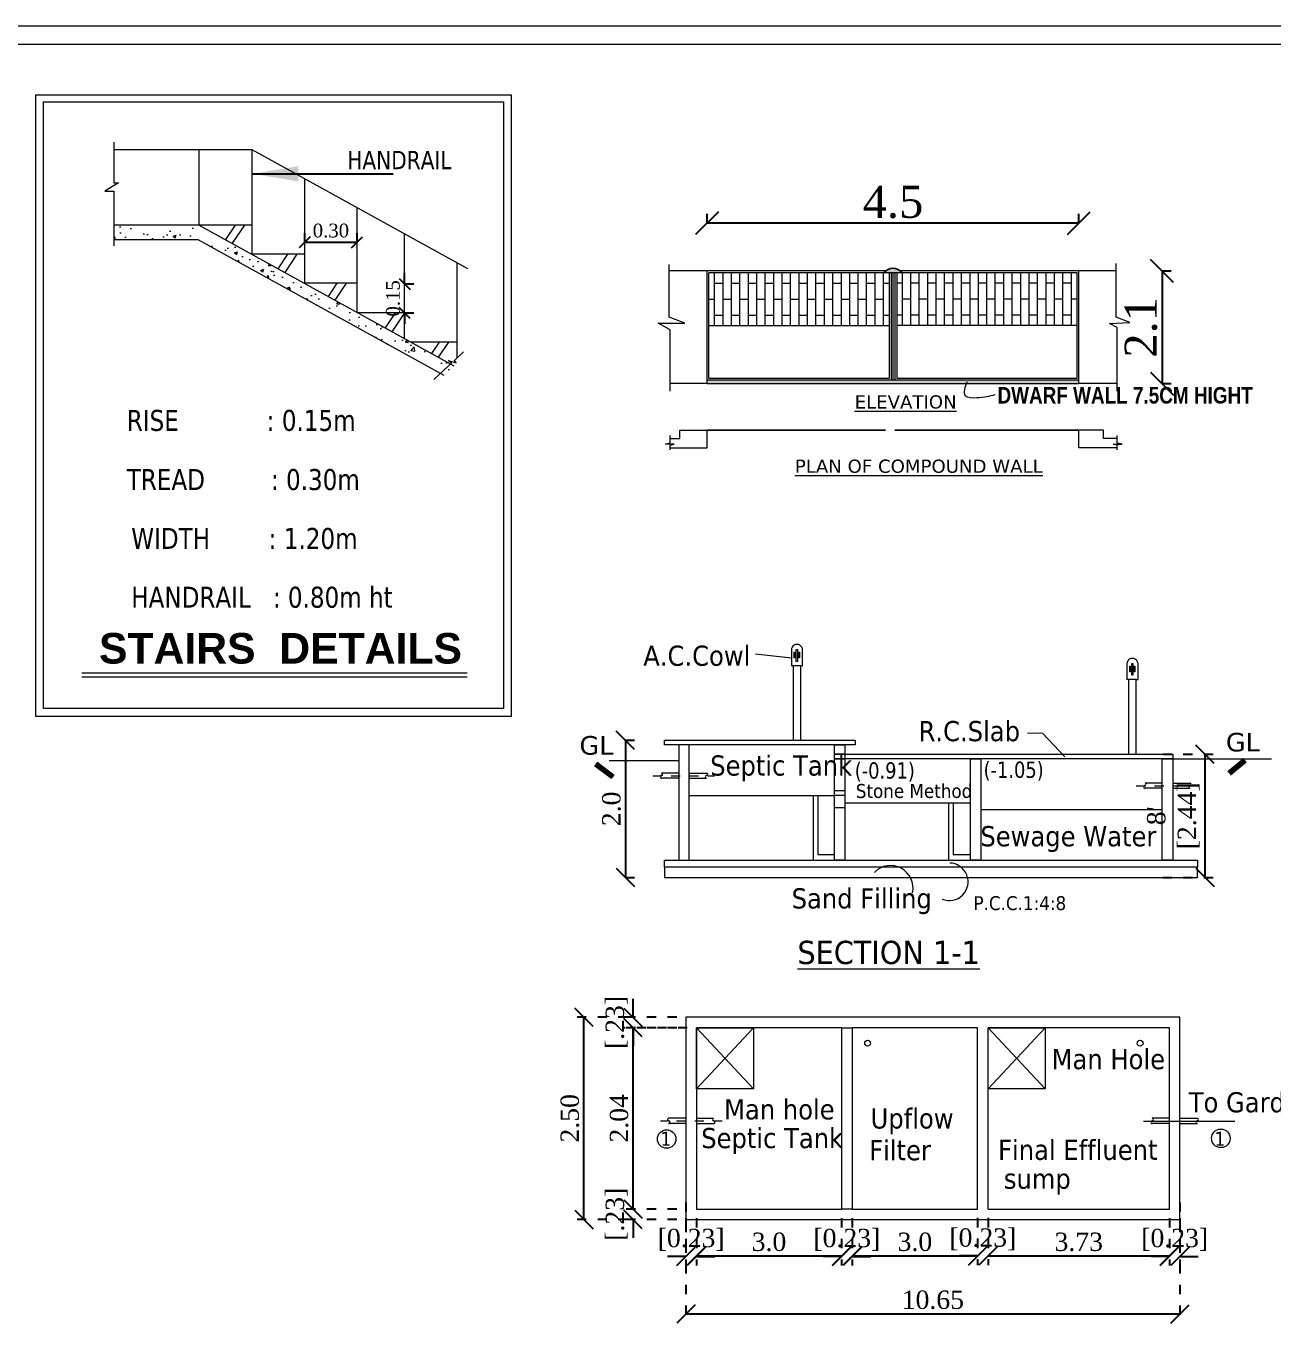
# Model space of a CAD drawing. Header units: metres. Extents: x 6014 to 6142, y -370 to -316.
# Drawn here: x 6046.95 to 6060.55, y -329.7 to -315.56 of the extents above; entities that cross this region are included whole.
import ezdxf

# ---------------------------------------------------------------- set-up
doc = ezdxf.new("R2010")
doc.units = ezdxf.units.M
doc.header["$MEASUREMENT"] = 0
doc.header["$PDMODE"] = 34
doc.linetypes.add('DASHDOTX2', pattern=[2, 1, -0.5, 0, -0.5])
doc.linetypes.add('DOT2', pattern=[0.125, 0, -0.125])
doc.layers.get('0').update_dxf_attribs({"lineweight": 18})
doc.layers.get('Defpoints').update_dxf_attribs({"lineweight": 18})
doc.styles.add('R1', font='swisscb.ttf')
doc.styles.add('ROMANS', font='verdana.ttf', dxfattribs={"width": 0.8})
doc.styles.add('ROMANTIC', font='arialbd.ttf')
doc.styles.add('style1', font='times.ttf')
doc.dimstyles.new('main dim', dxfattribs={"dimtxt": 0.15, "dimasz": 0.12, "dimexe": 0.1, "dimexo": 0.1, "dimgap": 0.05, "dimtad": 1, "dimzin": 3, "dimdsep": 46, "dimtxsty": 'style1', "dimblk": 'OBLIQUE', "dimcen": 0.125, "dimclrd": 8, "dimclre": 8, "dimclrt": 7, "dimadec": 0, "dimazin": 0, "dimtfac": 0.8, "dimtix": 1, "dimtofl": 0, "dimtmove": 2, "dimatfit": 0, "dimfxl": 0, "dimtolj": 1, "dimtzin": 0, "dimarcsym": 0})

# ---------------------------------------------------------------- blocks, each defined once
blk = doc.blocks.new('_Oblique')
at = {"color": 0, "linetype": 'ByBlock', "lineweight": -2}
blk.add_line((-0.5, -0.5), (0.5, 0.5), dxfattribs=at)
blk = doc.blocks.new('*D355')
at = {"color": 8, "linetype": 'DOT2', "lineweight": -2}
for p, q in [((6059.339, -318.232), (6059.439, -318.232)), ((6059.339, -319.461), (6059.439, -319.461))]:
    blk.add_line(p, q, dxfattribs=at)
at = {"color": 8, "lineweight": -2}
blk.add_line((6059.339, -318.232), (6059.339, -319.461), dxfattribs=at)
at = {"layer": 'Defpoints', "color": 0, "lineweight": -2}
for p in [(6059.339, -318.232), (6059.339, -319.461), (6059.339, -319.461)]:
    blk.add_point(p, dxfattribs=at)
at = {"color": 8, "lineweight": -2, "xscale": 0.25, "yscale": 0.25, "zscale": 0.25}
for p, rotation in [((6059.339, -318.232), 90), ((6059.339, -319.461), 270)]:
    blk.add_blockref('_Oblique', p, dxfattribs=dict(at, rotation=rotation))
at = {"color": 7, "lineweight": -2, "insert": (6059.11, -318.847), "char_height": 0.35, "attachment_point": 5, "rotation": 90, "style": 'style1'}
blk.add_mtext('\\A1;2.1', dxfattribs=at)
blk = doc.blocks.new('*D356')
at = {"color": 8, "linetype": 'DOT2', "lineweight": -2}
for p, q in [((6054.378, -317.711), (6054.378, -317.611)), ((6058.432, -317.711), (6058.432, -317.611))]:
    blk.add_line(p, q, dxfattribs=at)
at = {"color": 8, "lineweight": -2}
blk.add_line((6058.432, -317.711), (6054.378, -317.711), dxfattribs=at)
at = {"layer": 'Defpoints', "color": 0, "lineweight": -2}
for p in [(6054.378, -317.711), (6054.378, -317.711), (6058.432, -317.711)]:
    blk.add_point(p, dxfattribs=at)
at = {"color": 8, "lineweight": -2, "xscale": 0.25, "yscale": 0.25, "zscale": 0.25, "rotation": 180}
blk.add_blockref('_Oblique', (6054.378, -317.711), dxfattribs=at)
at = {"color": 8, "lineweight": -2, "xscale": 0.25, "yscale": 0.25, "zscale": 0.25}
blk.add_blockref('_Oblique', (6058.432, -317.711), dxfattribs=at)
at = {"color": 7, "lineweight": -2, "insert": (6056.405, -317.482), "char_height": 0.35, "attachment_point": 5, "style": 'style1'}
blk.add_mtext('\\A1;4.5', dxfattribs=at)
blk = doc.blocks.new('*D360')
at = {"color": 8, "linetype": 'DOT2', "lineweight": -2}
for p, q in [((6054.147, -328.388), (6054.147, -329.703)), ((6059.534, -328.388), (6059.534, -329.703))]:
    blk.add_line(p, q, dxfattribs=at)
at = {"color": 8, "lineweight": -2}
blk.add_line((6054.147, -329.603), (6059.534, -329.603), dxfattribs=at)
at = {"layer": 'Defpoints', "color": 0, "lineweight": -2}
for p in [(6054.147, -328.288), (6059.534, -328.288), (6059.534, -329.603)]:
    blk.add_point(p, dxfattribs=at)
at = {"color": 8, "lineweight": -2, "xscale": 0.2, "yscale": 0.2, "zscale": 0.2, "rotation": 180}
blk.add_blockref('_Oblique', (6054.147, -329.603), dxfattribs=at)
at = {"color": 8, "lineweight": -2, "xscale": 0.2, "yscale": 0.2, "zscale": 0.2}
blk.add_blockref('_Oblique', (6059.534, -329.603), dxfattribs=at)
at = {"color": 7, "lineweight": -2, "insert": (6056.84, -329.451), "char_height": 0.2, "attachment_point": 5, "style": 'style1'}
blk.add_mtext('\\A1;10.65', dxfattribs=at)
blk = doc.blocks.new('*D361')
at = {"color": 8, "linetype": 'DOT2', "lineweight": -2}
for p, q in [((6054.147, -328.56), (6054.147, -329.076)), ((6054.261, -328.56), (6054.261, -329.076))]:
    blk.add_line(p, q, dxfattribs=at)
at = {"color": 8, "lineweight": -2}
for p, q in [((6054.147, -328.976), (6053.947, -328.976)), ((6054.261, -328.976), (6054.461, -328.976))]:
    blk.add_line(p, q, dxfattribs=at)
at = {"layer": 'Defpoints', "color": 0, "lineweight": -2}
for p in [(6054.147, -328.46), (6054.261, -328.46), (6054.147, -328.976)]:
    blk.add_point(p, dxfattribs=at)
at = {"color": 8, "lineweight": -2, "xscale": 0.2, "yscale": 0.2, "zscale": 0.2}
blk.add_blockref('_Oblique', (6054.147, -328.976), dxfattribs=at)
at = {"color": 8, "lineweight": -2, "xscale": 0.2, "yscale": 0.2, "zscale": 0.2, "rotation": 180}
blk.add_blockref('_Oblique', (6054.261, -328.976), dxfattribs=at)
at = {"color": 7, "lineweight": -2, "insert": (6054.204, -328.796), "char_height": 0.2, "attachment_point": 5, "style": 'style1'}
blk.add_mtext('\\A1;[0.23]', dxfattribs=at)
blk = doc.blocks.new('*D362')
at = {"color": 8, "linetype": 'DOT2', "lineweight": -2}
for p, q in [((6054.261, -328.56), (6054.261, -329.071)), ((6055.845, -328.56), (6055.845, -329.071))]:
    blk.add_line(p, q, dxfattribs=at)
at = {"color": 8, "lineweight": -2}
blk.add_line((6054.261, -328.971), (6055.845, -328.971), dxfattribs=at)
at = {"layer": 'Defpoints', "color": 0, "lineweight": -2}
for p in [(6054.261, -328.46), (6055.845, -328.46), (6055.845, -328.971)]:
    blk.add_point(p, dxfattribs=at)
at = {"color": 8, "lineweight": -2, "xscale": 0.2, "yscale": 0.2, "zscale": 0.2, "rotation": 180}
blk.add_blockref('_Oblique', (6054.261, -328.971), dxfattribs=at)
at = {"color": 8, "lineweight": -2, "xscale": 0.2, "yscale": 0.2, "zscale": 0.2}
blk.add_blockref('_Oblique', (6055.845, -328.971), dxfattribs=at)
at = {"color": 7, "lineweight": -2, "insert": (6055.053, -328.819), "char_height": 0.2, "attachment_point": 5, "style": 'style1'}
blk.add_mtext('\\A1;3.0', dxfattribs=at)
blk = doc.blocks.new('*D363')
at = {"color": 8, "linetype": 'DOT2', "lineweight": -2}
for p, q in [((6055.96, -328.56), (6055.96, -329.071)), ((6057.328, -328.56), (6057.328, -329.071))]:
    blk.add_line(p, q, dxfattribs=at)
at = {"color": 8, "lineweight": -2}
blk.add_line((6055.96, -328.971), (6057.328, -328.971), dxfattribs=at)
at = {"layer": 'Defpoints', "color": 0, "lineweight": -2}
for p in [(6055.96, -328.46), (6057.328, -328.46), (6057.328, -328.971)]:
    blk.add_point(p, dxfattribs=at)
at = {"color": 8, "lineweight": -2, "xscale": 0.2, "yscale": 0.2, "zscale": 0.2, "rotation": 180}
blk.add_blockref('_Oblique', (6055.96, -328.971), dxfattribs=at)
at = {"color": 8, "lineweight": -2, "xscale": 0.2, "yscale": 0.2, "zscale": 0.2}
blk.add_blockref('_Oblique', (6057.328, -328.971), dxfattribs=at)
at = {"color": 7, "lineweight": -2, "insert": (6056.644, -328.819), "char_height": 0.2, "attachment_point": 5, "style": 'style1'}
blk.add_mtext('\\A1;3.0', dxfattribs=at)
blk = doc.blocks.new('*D364')
at = {"color": 8, "linetype": 'DOT2', "lineweight": -2}
for p, q in [((6057.442, -328.56), (6057.442, -329.071)), ((6059.42, -328.56), (6059.42, -329.071))]:
    blk.add_line(p, q, dxfattribs=at)
at = {"color": 8, "lineweight": -2}
blk.add_line((6057.442, -328.971), (6059.42, -328.971), dxfattribs=at)
at = {"layer": 'Defpoints', "color": 0, "lineweight": -2}
for p in [(6057.442, -328.46), (6059.42, -328.46), (6059.42, -328.971)]:
    blk.add_point(p, dxfattribs=at)
at = {"color": 8, "lineweight": -2, "xscale": 0.2, "yscale": 0.2, "zscale": 0.2, "rotation": 180}
blk.add_blockref('_Oblique', (6057.442, -328.971), dxfattribs=at)
at = {"color": 8, "lineweight": -2, "xscale": 0.2, "yscale": 0.2, "zscale": 0.2}
blk.add_blockref('_Oblique', (6059.42, -328.971), dxfattribs=at)
at = {"color": 7, "lineweight": -2, "insert": (6058.431, -328.819), "char_height": 0.2, "attachment_point": 5, "style": 'style1'}
blk.add_mtext('\\A1;3.73', dxfattribs=at)
blk = doc.blocks.new('*D365')
at = {"color": 8, "lineweight": -2}
for p, q in [((6053.571, -328.46), (6053.571, -328.26)), ((6053.571, -328.574), (6053.571, -328.774))]:
    blk.add_line(p, q, dxfattribs=at)
at = {"color": 8, "linetype": 'DOT2', "lineweight": -2}
for p, q in [((6054.047, -328.46), (6053.471, -328.46)), ((6054.047, -328.574), (6053.471, -328.574))]:
    blk.add_line(p, q, dxfattribs=at)
at = {"layer": 'Defpoints', "color": 0, "lineweight": -2}
for p in [(6053.571, -328.46), (6054.147, -328.46), (6054.147, -328.574)]:
    blk.add_point(p, dxfattribs=at)
at = {"color": 8, "lineweight": -2, "xscale": 0.2, "yscale": 0.2, "zscale": 0.2}
for p, rotation in [((6053.571, -328.46), 270), ((6053.571, -328.574), 90)]:
    blk.add_blockref('_Oblique', p, dxfattribs=dict(at, rotation=rotation))
at = {"color": 7, "lineweight": -2, "insert": (6053.392, -328.517), "char_height": 0.2, "attachment_point": 5, "rotation": 90, "style": 'style1'}
blk.add_mtext('\\A1;[.23]', dxfattribs=at)
blk = doc.blocks.new('*D366')
at = {"color": 8, "linetype": 'DOT2', "lineweight": -2}
for p, q in [((6054.161, -326.483), (6053.471, -326.483)), ((6054.047, -328.46), (6053.471, -328.46))]:
    blk.add_line(p, q, dxfattribs=at)
at = {"color": 8, "lineweight": -2}
blk.add_line((6053.571, -328.46), (6053.571, -326.483), dxfattribs=at)
at = {"layer": 'Defpoints', "color": 0, "lineweight": -2}
for p in [(6053.571, -326.483), (6054.261, -326.483), (6054.147, -328.46)]:
    blk.add_point(p, dxfattribs=at)
at = {"color": 8, "lineweight": -2, "xscale": 0.2, "yscale": 0.2, "zscale": 0.2}
for p, rotation in [((6053.571, -326.483), 90), ((6053.571, -328.46), 270)]:
    blk.add_blockref('_Oblique', p, dxfattribs=dict(at, rotation=rotation))
at = {"color": 7, "lineweight": -2, "insert": (6053.419, -327.471), "char_height": 0.2, "attachment_point": 5, "rotation": 90, "style": 'style1'}
blk.add_mtext('\\A1;2.04', dxfattribs=at)
blk = doc.blocks.new('*D367')
at = {"color": 8, "linetype": 'DOT2', "lineweight": -2}
for p, q in [((6053.51, -326.369), (6052.934, -326.369)), ((6053.51, -328.574), (6052.934, -328.574))]:
    blk.add_line(p, q, dxfattribs=at)
at = {"color": 8, "lineweight": -2}
blk.add_line((6053.034, -328.574), (6053.034, -326.369), dxfattribs=at)
at = {"layer": 'Defpoints', "color": 0, "lineweight": -2}
for p in [(6053.034, -326.369), (6053.61, -326.369), (6053.61, -328.574)]:
    blk.add_point(p, dxfattribs=at)
at = {"color": 8, "lineweight": -2, "xscale": 0.2, "yscale": 0.2, "zscale": 0.2}
for p, rotation in [((6053.034, -326.369), 90), ((6053.034, -328.574), 270)]:
    blk.add_blockref('_Oblique', p, dxfattribs=dict(at, rotation=rotation))
at = {"color": 7, "lineweight": -2, "insert": (6052.882, -327.471), "char_height": 0.2, "attachment_point": 5, "rotation": 90, "style": 'style1'}
blk.add_mtext('\\A1;2.50', dxfattribs=at)
blk = doc.blocks.new('*D368')
at = {"color": 8, "linetype": 'DOT2', "lineweight": -2}
for p, q in [((6059.346, -323.502), (6059.909, -323.502)), ((6059.346, -324.845), (6059.909, -324.845))]:
    blk.add_line(p, q, dxfattribs=at)
at = {"color": 8, "lineweight": -2}
blk.add_line((6059.809, -324.845), (6059.809, -323.502), dxfattribs=at)
at = {"layer": 'Defpoints', "color": 0, "lineweight": -2}
for p in [(6059.246, -323.502), (6059.809, -323.502), (6059.246, -324.845)]:
    blk.add_point(p, dxfattribs=at)
at = {"color": 8, "lineweight": -2, "xscale": 0.2, "yscale": 0.2, "zscale": 0.2}
for p, rotation in [((6059.809, -323.502), 90), ((6059.809, -324.845), 270)]:
    blk.add_blockref('_Oblique', p, dxfattribs=dict(at, rotation=rotation))
at = {"color": 7, "lineweight": -2, "insert": (6059.463, -324.173), "char_height": 0.2, "attachment_point": 5, "rotation": 90, "style": 'style1'}
blk.add_mtext("\\A1;8'\\P[2.44]", dxfattribs=at)
blk = doc.blocks.new('*D369')
at = {"color": 8, "linetype": 'DOT2', "lineweight": -2}
for p, q in [((6055.845, -328.56), (6055.845, -329.076)), ((6055.96, -328.56), (6055.96, -329.076))]:
    blk.add_line(p, q, dxfattribs=at)
at = {"color": 8, "lineweight": -2}
for p, q in [((6055.845, -328.976), (6055.645, -328.976)), ((6055.96, -328.976), (6056.16, -328.976))]:
    blk.add_line(p, q, dxfattribs=at)
at = {"layer": 'Defpoints', "color": 0, "lineweight": -2}
for p in [(6055.845, -328.46), (6055.96, -328.46), (6055.845, -328.976)]:
    blk.add_point(p, dxfattribs=at)
at = {"color": 8, "lineweight": -2, "xscale": 0.2, "yscale": 0.2, "zscale": 0.2}
blk.add_blockref('_Oblique', (6055.845, -328.976), dxfattribs=at)
at = {"color": 8, "lineweight": -2, "xscale": 0.2, "yscale": 0.2, "zscale": 0.2, "rotation": 180}
blk.add_blockref('_Oblique', (6055.96, -328.976), dxfattribs=at)
at = {"color": 7, "lineweight": -2, "insert": (6055.902, -328.796), "char_height": 0.2, "attachment_point": 5, "style": 'style1'}
blk.add_mtext('\\A1;[0.23]', dxfattribs=at)
blk = doc.blocks.new('*D370')
at = {"color": 8, "linetype": 'DOT2', "lineweight": -2}
for p, q in [((6057.328, -328.555), (6057.328, -329.071)), ((6057.442, -328.555), (6057.442, -329.071))]:
    blk.add_line(p, q, dxfattribs=at)
at = {"color": 8, "lineweight": -2}
for p, q in [((6057.328, -328.971), (6057.128, -328.971)), ((6057.442, -328.971), (6057.642, -328.971))]:
    blk.add_line(p, q, dxfattribs=at)
at = {"layer": 'Defpoints', "color": 0, "lineweight": -2}
for p in [(6057.328, -328.455), (6057.442, -328.455), (6057.328, -328.971)]:
    blk.add_point(p, dxfattribs=at)
at = {"color": 8, "lineweight": -2, "xscale": 0.2, "yscale": 0.2, "zscale": 0.2}
blk.add_blockref('_Oblique', (6057.328, -328.971), dxfattribs=at)
at = {"color": 8, "lineweight": -2, "xscale": 0.2, "yscale": 0.2, "zscale": 0.2, "rotation": 180}
blk.add_blockref('_Oblique', (6057.442, -328.971), dxfattribs=at)
at = {"color": 7, "lineweight": -2, "insert": (6057.385, -328.791), "char_height": 0.2, "attachment_point": 5, "style": 'style1'}
blk.add_mtext('\\A1;[0.23]', dxfattribs=at)
blk = doc.blocks.new('*D371')
at = {"color": 8, "linetype": 'DOT2', "lineweight": -2}
for p, q in [((6059.42, -328.56), (6059.42, -329.076)), ((6059.534, -328.56), (6059.534, -329.076))]:
    blk.add_line(p, q, dxfattribs=at)
at = {"color": 8, "lineweight": -2}
for p, q in [((6059.42, -328.976), (6059.22, -328.976)), ((6059.534, -328.976), (6059.734, -328.976))]:
    blk.add_line(p, q, dxfattribs=at)
at = {"layer": 'Defpoints', "color": 0, "lineweight": -2}
for p in [(6059.42, -328.46), (6059.534, -328.46), (6059.42, -328.976)]:
    blk.add_point(p, dxfattribs=at)
at = {"color": 8, "lineweight": -2, "xscale": 0.2, "yscale": 0.2, "zscale": 0.2}
blk.add_blockref('_Oblique', (6059.42, -328.976), dxfattribs=at)
at = {"color": 8, "lineweight": -2, "xscale": 0.2, "yscale": 0.2, "zscale": 0.2, "rotation": 180}
blk.add_blockref('_Oblique', (6059.534, -328.976), dxfattribs=at)
at = {"color": 7, "lineweight": -2, "insert": (6059.477, -328.796), "char_height": 0.2, "attachment_point": 5, "style": 'style1'}
blk.add_mtext('\\A1;[0.23]', dxfattribs=at)
blk = doc.blocks.new('*D372')
at = {"color": 8, "lineweight": -2}
for p, q in [((6053.571, -326.369), (6053.571, -326.169)), ((6053.571, -326.483), (6053.571, -326.683))]:
    blk.add_line(p, q, dxfattribs=at)
at = {"color": 8, "linetype": 'DOT2', "lineweight": -2}
for p, q in [((6054.047, -326.369), (6053.471, -326.369)), ((6054.047, -326.483), (6053.471, -326.483))]:
    blk.add_line(p, q, dxfattribs=at)
at = {"layer": 'Defpoints', "color": 0, "lineweight": -2}
for p in [(6053.571, -326.369), (6054.147, -326.369), (6054.147, -326.483)]:
    blk.add_point(p, dxfattribs=at)
at = {"color": 8, "lineweight": -2, "xscale": 0.2, "yscale": 0.2, "zscale": 0.2}
for p, rotation in [((6053.571, -326.369), 270), ((6053.571, -326.483), 90)]:
    blk.add_blockref('_Oblique', p, dxfattribs=dict(at, rotation=rotation))
at = {"color": 7, "lineweight": -2, "insert": (6053.392, -326.426), "char_height": 0.2, "attachment_point": 5, "rotation": 90, "style": 'style1'}
blk.add_mtext('\\A1;[.23]', dxfattribs=at)
blk = doc.blocks.new('*D354')
at = {"color": 8, "linetype": 'DOT2', "lineweight": -2}
for p, q in [((6053.488, -323.349), (6053.588, -323.349)), ((6053.488, -324.845), (6053.588, -324.845))]:
    blk.add_line(p, q, dxfattribs=at)
at = {"color": 8, "lineweight": -2}
blk.add_line((6053.488, -323.349), (6053.488, -324.845), dxfattribs=at)
at = {"layer": 'Defpoints', "color": 0, "lineweight": -2}
for p in [(6053.488, -323.349), (6053.488, -324.845), (6053.488, -324.845)]:
    blk.add_point(p, dxfattribs=at)
at = {"color": 8, "lineweight": -2, "xscale": 0.2, "yscale": 0.2, "zscale": 0.2}
for p, rotation in [((6053.488, -323.349), 90), ((6053.488, -324.845), 270)]:
    blk.add_blockref('_Oblique', p, dxfattribs=dict(at, rotation=rotation))
at = {"color": 7, "lineweight": -2, "insert": (6053.336, -324.097), "char_height": 0.2, "attachment_point": 5, "rotation": 90, "style": 'style1'}
blk.add_mtext('\\A1;2.0', dxfattribs=at)
blk = doc.blocks.new('*D752')
at = {"color": 8, "lineweight": -2}
for p, q in [((6051.08, -318.373), (6051.08, -318.253)), ((6051.08, -318.69), (6051.08, -318.81))]:
    blk.add_line(p, q, dxfattribs=at)
at = {"color": 8, "linetype": 'DOT2', "lineweight": -2}
for p, q in [((6051.08, -318.373), (6051.18, -318.373)), ((6051.08, -318.69), (6051.18, -318.69))]:
    blk.add_line(p, q, dxfattribs=at)
at = {"layer": 'Defpoints', "color": 0, "lineweight": -2}
for p in [(6051.08, -318.373), (6051.08, -318.69), (6051.08, -318.69)]:
    blk.add_point(p, dxfattribs=at)
at = {"color": 8, "lineweight": -2, "xscale": 0.12, "yscale": 0.12, "zscale": 0.12}
for p, rotation in [((6051.08, -318.373), 270), ((6051.08, -318.69), 90)]:
    blk.add_blockref('_Oblique', p, dxfattribs=dict(at, rotation=rotation))
at = {"color": 7, "insert": (6050.953, -318.531), "char_height": 0.15, "attachment_point": 5, "rotation": 90, "style": 'style1'}
blk.add_mtext('\\A1;0.15', dxfattribs=at)
blk = doc.blocks.new('*D753')
at = {"color": 8, "linetype": 'DOT2', "lineweight": -2}
for p, q in [((6049.99, -317.919), (6049.99, -317.819)), ((6050.562, -317.919), (6050.562, -317.819))]:
    blk.add_line(p, q, dxfattribs=at)
at = {"color": 8, "lineweight": -2}
blk.add_line((6049.99, -317.919), (6050.562, -317.919), dxfattribs=at)
at = {"layer": 'Defpoints', "color": 0, "lineweight": -2}
for p in [(6049.99, -317.919), (6050.562, -317.919), (6050.562, -317.919)]:
    blk.add_point(p, dxfattribs=at)
at = {"color": 8, "lineweight": -2, "xscale": 0.12, "yscale": 0.12, "zscale": 0.12, "rotation": 180}
blk.add_blockref('_Oblique', (6049.99, -317.919), dxfattribs=at)
at = {"color": 8, "lineweight": -2, "xscale": 0.12, "yscale": 0.12, "zscale": 0.12}
blk.add_blockref('_Oblique', (6050.562, -317.919), dxfattribs=at)
at = {"color": 7, "insert": (6050.276, -317.793), "char_height": 0.15, "attachment_point": 5, "style": 'style1'}
blk.add_mtext('\\A1;0.30', dxfattribs=at)

msp = doc.modelspace()

# ---------------------------------------------------------------- hatches: boundary and pattern name
h = msp.add_hatch()
h.set_pattern_fill('AR-CONC', color=256, scale=0.047628, style=0)
h.set_pattern_definition([(50, (2041.1252, -350.5629), (0.34161668, -0.029887587), [0.035721, -0.392931]), (355, (2041.1252, -350.5629), (-0.066084485, 0.35825407), [0.0285768, -0.3143448]), (100.451444, (2041.15368, -350.5654), (0.275532194, 0.32836648), [0.03035818, -0.333939965]), (46.1842, (2041.1252, -350.46766), (0.5083057, -0.078833523), [0.0535815, -0.5893965]), (96.635635, (2041.16757, -350.47423), (0.44516079, 0.46395321), [0.045537294, -0.50091023]), (351.184164, (2041.1252, -350.46766), (0.44516079, 0.46395321), [0.0428652, -0.4715172]), (21, (2041.17284, -350.49147), (0.28429489, -0.191759325), [0.035721, -0.392931]), (326, (2041.17284, -350.49147), (0.115886226, 0.345374463), [0.0285768, -0.3143448]), (71.451445, (2041.19653, -350.50745), (0.400181114, 0.153615137), [0.030358178, -0.333939965]), (37.5, (2041.12521, -350.56291), (0.005791496, 0.1585506847), [0, -0.31053456, 0, -0.3191076, 0, -0.3155355]), (7.5, (2041.12521, -350.56291), (0.125294759, 0.18785041), [0, -0.18193896, 0, -0.30339036, 0, -0.1202607]), (327.5, (2041.019, -350.56291), (0.25424895, -0.0107424343), [0, -0.11907, 0, -0.3714984, 0, -0.4929498]), (317.5, (2040.97137, -350.56291), (0.277759909, 0.047678001), [0, -0.154791, 0, -0.24671304, 0, -0.3500658])])
h.paths.add_polyline_path([(6048.838, -317.734), (6048.836, -317.732), (6047.908, -317.732), (6047.908, -317.892), (6048.83, -317.892)])
h = msp.add_hatch()
h.set_pattern_fill('AR-CONC', color=256, scale=0.047628, style=0)
h.set_pattern_definition([(50, (6030.54666, -335.18824), (0.3416167, -0.0298876), [0.035721, -0.392931]), (355, (6030.54666, -335.18824), (-0.0660845, 0.358254), [0.028577, -0.314345]), (100.4514, (6030.57513, -335.19073), (0.2755324, 0.3283663), [0.030358, -0.33394]), (46.1842, (6030.54666, -335.093), (0.5083056, -0.0788334), [0.0535815, -0.5893965]), (96.6356, (6030.589, -335.09955), (0.445161, 0.463953), [0.045537, -0.50091]), (351.1842, (6030.54666, -335.093), (0.445161, 0.463953), [0.042865, -0.471517]), (21, (6030.59429, -335.1168), (0.284295, -0.1917593), [0.035721, -0.392931]), (326, (6030.5943, -335.1168), (0.115886, 0.3453745), [0.028577, -0.314345]), (71.4514, (6030.61798, -335.13277), (0.4001812, 0.153615), [0.030358, -0.33394]), (37.5, (6030.54666, -335.18824), (0.0057915, 0.1585507), [0, -0.3105346, 0, -0.3191076, 0, -0.3155355]), (7.5, (6030.54666, -335.18824), (0.1252948, 0.1878504), [0, -0.181939, 0, -0.3033904, 0, -0.1202607]), (327.5, (6030.44045, -335.18824), (0.25424895, -0.01074243), [0, -0.11907, 0, -0.3714984, 0, -0.4929498]), (317.5, (6030.39282, -335.18824), (0.2777599, 0.047678), [0, -0.154791, 0, -0.246713, 0, -0.3500658])])
h.paths.add_polyline_path([(6049.015, -317.831), (6048.992, -317.854), (6049.017, -317.884), (6048.905, -317.848), (6048.952, -317.883), (6048.896, -317.929), (6051.51, -319.371), (6051.62, -319.269), (6051.147, -319.008), (6051.145, -319.008), (6051.145, -319.007)])
h = msp.add_hatch(color=256)
h.paths.add_polyline_path([(6056.503, -318.253, 0.46261), (6056.307, -318.253)], flags=16)
h.paths.add_polyline_path([(6056.503, -318.253), (6056.507, -318.253, 0.493988), (6056.303, -318.253), (6056.307, -318.253, -0.46261)])
msp.add_hatch(color=256).paths.add_polyline_path([(6054.378, -319.42), (6054.378, -319.461), (6058.432, -319.461), (6058.432, -319.42)])

# ---------------------------------------------------------------- linework, layer by layer
for p, q in [((6014.473, -315.561), (6095.903, -315.561)), ((6014.673, -315.761), (6095.703, -315.761)), ((6051.769, -318.209), (6049.417, -316.911)), ((6051.62, -319.269), (6048.836, -317.732)), ((6049.233, -317.732), (6049.126, -317.89)), ((6049.335, -317.732), (6049.2, -317.931)), ((6049.419, -318.05), (6049.419, -317.732)), ((6051.51, -319.371), (6048.83, -317.892)), ((6049.99, -318.05), (6049.419, -318.05)), ((6049.804, -318.05), (6049.697, -318.208)), ((6049.906, -318.05), (6049.772, -318.249)), ((6049.99, -318.367), (6049.99, -318.05)), ((6054.378, -318.232), (6053.965, -318.232)), ((6056.322, -318.232), (6054.378, -318.232)), ((6054.378, -319.461), (6054.378, -318.232)), ((6056.507, -318.253), (6054.398, -318.253)), ((6054.398, -319.4), (6054.398, -318.253)), ((6054.46, -318.826), (6054.46, -318.253)), ((6054.552, -318.826), (6054.552, -318.253)), ((6054.644, -318.826), (6054.644, -318.253)), ((6054.736, -318.826), (6054.736, -318.253)), ((6054.828, -318.826), (6054.828, -318.253)), ((6054.92, -318.826), (6054.92, -318.253)), ((6055.013, -318.826), (6055.013, -318.253)), ((6055.105, -318.826), (6055.105, -318.253)), ((6055.197, -318.826), (6055.197, -318.253)), ((6055.289, -318.826), (6055.289, -318.253)), ((6055.381, -318.826), (6055.381, -318.253)), ((6055.473, -318.826), (6055.473, -318.253)), ((6055.565, -318.826), (6055.565, -318.253)), ((6055.658, -318.826), (6055.658, -318.253)), ((6055.75, -318.826), (6055.75, -318.253)), ((6055.842, -318.826), (6055.842, -318.253)), ((6055.934, -318.826), (6055.934, -318.253)), ((6056.026, -318.826), (6056.026, -318.253)), ((6056.118, -318.826), (6056.118, -318.253)), ((6056.21, -318.826), (6056.21, -318.253)), ((6056.303, -318.826), (6056.303, -318.253)), ((6056.364, -318.253), (6056.364, -319.4)), ((6056.385, -318.253), (6056.385, -319.42)), ((6056.405, -318.253), (6056.405, -319.42)), ((6056.425, -318.253), (6056.425, -319.42)), ((6056.446, -318.253), (6056.446, -319.4)), ((6058.432, -318.232), (6056.488, -318.232)), ((6058.412, -318.253), (6056.507, -318.253)), ((6056.507, -318.826), (6056.507, -318.253)), ((6056.6, -318.826), (6056.6, -318.253)), ((6056.692, -318.826), (6056.692, -318.253)), ((6056.784, -318.826), (6056.784, -318.253)), ((6056.876, -318.826), (6056.876, -318.253)), ((6056.968, -318.826), (6056.968, -318.253)), ((6057.06, -318.826), (6057.06, -318.253)), ((6057.152, -318.826), (6057.152, -318.253)), ((6057.245, -318.826), (6057.245, -318.253)), ((6057.337, -318.826), (6057.337, -318.253)), ((6057.429, -318.826), (6057.429, -318.253)), ((6057.521, -318.826), (6057.521, -318.253)), ((6057.613, -318.826), (6057.613, -318.253)), ((6057.705, -318.826), (6057.705, -318.253)), ((6057.798, -318.826), (6057.798, -318.253)), ((6057.89, -318.826), (6057.89, -318.253)), ((6057.982, -318.826), (6057.982, -318.253)), ((6058.074, -318.826), (6058.074, -318.253)), ((6058.166, -318.826), (6058.166, -318.253)), ((6058.258, -318.826), (6058.258, -318.253)), ((6058.35, -318.826), (6058.35, -318.253)), ((6058.412, -319.4), (6058.412, -318.253)), ((6058.84, -318.232), (6058.432, -318.232)), ((6058.432, -319.461), (6058.432, -318.232)), ((6050.562, -318.367), (6049.99, -318.367)), ((6050.342, -318.367), (6050.245, -318.51)), ((6050.444, -318.367), (6050.32, -318.551)), ((6050.562, -318.685), (6050.562, -318.367)), ((6054.46, -318.366), (6054.552, -318.366)), ((6054.644, -318.366), (6054.736, -318.366)), ((6054.828, -318.366), (6054.92, -318.366)), ((6055.013, -318.366), (6055.105, -318.366)), ((6055.197, -318.366), (6055.289, -318.366)), ((6055.381, -318.366), (6055.473, -318.366)), ((6055.565, -318.366), (6055.658, -318.366)), ((6055.75, -318.366), (6055.842, -318.366)), ((6055.934, -318.366), (6056.026, -318.366)), ((6056.118, -318.366), (6056.21, -318.366)), ((6056.303, -318.366), (6056.364, -318.366)), ((6056.507, -318.366), (6056.446, -318.366)), ((6056.692, -318.366), (6056.6, -318.366)), ((6056.876, -318.366), (6056.784, -318.366)), ((6057.06, -318.366), (6056.968, -318.366)), ((6057.245, -318.366), (6057.152, -318.366)), ((6057.429, -318.366), (6057.337, -318.366)), ((6057.613, -318.366), (6057.521, -318.366)), ((6057.798, -318.366), (6057.705, -318.366)), ((6057.982, -318.366), (6057.89, -318.366)), ((6058.166, -318.366), (6058.074, -318.366)), ((6058.35, -318.366), (6058.258, -318.366)), ((6054.398, -318.54), (6054.46, -318.54)), ((6054.552, -318.54), (6054.644, -318.54)), ((6054.736, -318.54), (6054.828, -318.54)), ((6054.92, -318.54), (6055.013, -318.54)), ((6055.105, -318.54), (6055.197, -318.54)), ((6055.289, -318.54), (6055.381, -318.54)), ((6055.473, -318.54), (6055.565, -318.54)), ((6055.658, -318.54), (6055.75, -318.54)), ((6055.842, -318.54), (6055.934, -318.54)), ((6056.026, -318.54), (6056.118, -318.54)), ((6056.21, -318.54), (6056.303, -318.54)), ((6056.6, -318.54), (6056.507, -318.54)), ((6056.784, -318.54), (6056.692, -318.54)), ((6056.968, -318.54), (6056.876, -318.54)), ((6057.152, -318.54), (6057.06, -318.54)), ((6057.337, -318.54), (6057.245, -318.54)), ((6057.521, -318.54), (6057.429, -318.54)), ((6057.705, -318.54), (6057.613, -318.54)), ((6057.89, -318.54), (6057.798, -318.54)), ((6058.074, -318.54), (6057.982, -318.54)), ((6058.258, -318.54), (6058.166, -318.54)), ((6058.412, -318.54), (6058.35, -318.54)), ((6051.08, -318.69), (6050.573, -318.69)), ((6050.978, -318.69), (6050.867, -318.853)), ((6051.08, -318.69), (6050.942, -318.895)), ((6051.08, -318.971), (6051.08, -318.69)), ((6054.46, -318.714), (6054.552, -318.714)), ((6054.644, -318.714), (6054.736, -318.714)), ((6054.828, -318.714), (6054.92, -318.714)), ((6055.013, -318.714), (6055.105, -318.714)), ((6055.197, -318.714), (6055.289, -318.714)), ((6055.381, -318.714), (6055.473, -318.714)), ((6055.565, -318.714), (6055.658, -318.714)), ((6055.75, -318.714), (6055.842, -318.714)), ((6055.934, -318.714), (6056.026, -318.714)), ((6056.118, -318.714), (6056.21, -318.714)), ((6056.303, -318.714), (6056.364, -318.714)), ((6056.507, -318.714), (6056.446, -318.714)), ((6056.692, -318.714), (6056.6, -318.714)), ((6056.876, -318.714), (6056.784, -318.714)), ((6057.06, -318.714), (6056.968, -318.714)), ((6057.245, -318.714), (6057.152, -318.714)), ((6057.429, -318.714), (6057.337, -318.714)), ((6057.613, -318.714), (6057.521, -318.714)), ((6057.798, -318.714), (6057.705, -318.714)), ((6057.982, -318.714), (6057.89, -318.714)), ((6058.166, -318.714), (6058.074, -318.714)), ((6058.35, -318.714), (6058.258, -318.714)), ((6054.398, -318.826), (6056.364, -318.826)), ((6058.412, -318.826), (6056.446, -318.826)), ((6051.651, -319.008), (6051.147, -319.008)), ((6051.455, -319.008), (6051.371, -319.132)), ((6051.557, -319.008), (6051.445, -319.173)), ((6051.651, -319.179), (6051.651, -319.008)), ((6051.722, -319.114), (6051.622, -319.207)), ((6051.555, -319.269), (6051.397, -319.416)), ((6051.554, -319.21), (6051.643, -319.233)), ((6051.59, -319.239), (6051.554, -319.21)), ((6051.556, -319.27), (6051.59, -319.239)), ((6051.622, -319.207), (6051.624, -319.205)), ((6051.643, -319.233), (6051.622, -319.207)), ((6051.623, -319.208), (6051.624, -319.207)), ((6054.378, -319.461), (6053.975, -319.461)), ((6054.378, -319.42), (6058.432, -319.42)), ((6054.378, -319.461), (6058.432, -319.461)), ((6054.398, -319.4), (6056.364, -319.4)), ((6056.446, -319.4), (6058.412, -319.4)), ((6058.85, -319.461), (6058.432, -319.461)), ((6054.08, -319.968), (6054.378, -319.968)), ((6054.08, -320.059), (6054.08, -319.968)), ((6054.378, -320.16), (6054.378, -319.968)), ((6058.432, -320.16), (6058.432, -319.968)), ((6058.702, -319.968), (6058.432, -319.968)), ((6058.432, -320.016), (6058.432, -320.016)), ((6058.702, -320.059), (6058.702, -319.968)), ((6053.975, -320.059), (6054.08, -320.059)), ((6053.975, -320.16), (6054.378, -320.16)), ((6058.85, -320.16), (6058.432, -320.16)), ((6058.85, -320.059), (6058.702, -320.059)), ((6054.906, -322.408), (6055.297, -322.45)), ((6055.297, -322.365), (6055.297, -322.536)), ((6055.419, -322.536), (6055.419, -322.365)), ((6055.318, -322.536), (6055.297, -322.536)), ((6055.399, -322.536), (6055.419, -322.536)), ((6058.954, -322.517), (6058.954, -322.688)), ((6059.077, -322.688), (6059.077, -322.517)), ((6047.561, -322.614), (6051.762, -322.614)), ((6047.561, -322.657), (6051.762, -322.657)), ((6058.975, -322.688), (6058.954, -322.688)), ((6059.056, -322.688), (6059.077, -322.688)), ((6057.872, -323.267), (6058.036, -323.273)), ((6058.036, -323.273), (6058.279, -323.53)), ((6059.455, -323.552), (6060.532, -323.552)), ((6054.068, -323.573), (6053.311, -323.573)), ((6054.068, -323.707), (6053.881, -323.707)), ((6054.182, -323.707), (6054.372, -323.707)), ((6054.068, -323.764), (6053.881, -323.764)), ((6054.182, -323.764), (6054.372, -323.764)), ((6059.341, -323.815), (6059.154, -323.815)), ((6059.455, -323.815), (6059.645, -323.815)), ((6054.182, -323.952), (6055.767, -323.952)), ((6055.534, -323.952), (6055.534, -324.655)), ((6055.584, -323.952), (6055.584, -324.595)), ((6055.881, -323.952), (6055.767, -323.952)), ((6055.881, -323.952), (6055.767, -323.952)), ((6059.341, -323.872), (6059.154, -323.872)), ((6059.455, -323.872), (6059.645, -323.872)), ((6055.881, -324.031), (6057.25, -324.031)), ((6057.012, -324.031), (6057.012, -324.655)), ((6057.062, -324.031), (6057.062, -324.595)), ((6057.364, -324.104), (6059.341, -324.104)), ((6055.584, -324.595), (6055.767, -324.595)), ((6057.062, -324.595), (6057.244, -324.595)), ((6059.534, -326.369), (6054.147, -326.369)), ((6054.147, -326.369), (6054.147, -328.574)), ((6059.534, -328.574), (6059.534, -326.369)), ((6055.845, -326.483), (6054.261, -326.483)), ((6054.261, -326.483), (6054.261, -328.46)), ((6054.883, -327.151), (6054.261, -326.483)), ((6054.883, -326.483), (6054.261, -327.151)), ((6055.845, -326.483), (6055.96, -326.483)), ((6055.845, -326.483), (6055.845, -328.46)), ((6055.845, -326.483), (6055.845, -328.46)), ((6055.845, -326.483), (6055.845, -328.46)), ((6057.328, -326.483), (6055.96, -326.483)), ((6055.96, -326.483), (6055.96, -328.46)), ((6055.96, -326.483), (6055.96, -328.46)), ((6055.96, -326.483), (6055.96, -328.46)), ((6057.328, -328.46), (6057.328, -326.483)), ((6057.328, -328.46), (6057.328, -326.483)), ((6057.442, -328.46), (6057.442, -326.483)), ((6057.442, -328.46), (6057.442, -326.483)), ((6059.42, -326.483), (6057.442, -326.483)), ((6058.064, -327.151), (6057.442, -326.483)), ((6058.064, -326.483), (6057.442, -327.151)), ((6059.42, -328.46), (6059.42, -326.483)), ((6054.147, -327.471), (6053.957, -327.471)), ((6054.147, -327.528), (6053.957, -327.528)), ((6054.261, -327.471), (6054.448, -327.471)), ((6054.261, -327.528), (6054.448, -327.528)), ((6059.136, -327.502), (6060.133, -327.502)), ((6059.42, -327.471), (6059.233, -327.471)), ((6059.42, -327.528), (6059.233, -327.528)), ((6059.534, -327.471), (6059.724, -327.471)), ((6059.534, -327.528), (6059.724, -327.528)), ((6054.261, -328.46), (6055.845, -328.46)), ((6055.96, -328.46), (6055.845, -328.46)), ((6055.96, -328.46), (6057.328, -328.46)), ((6057.442, -328.46), (6059.42, -328.46)), ((6054.147, -328.574), (6059.534, -328.574))]:
    msp.add_line(p, q)
at = {"color": 10}
for p, q in [((6047.908, -316.828), (6047.908, -317.27)), ((6049.419, -316.911), (6047.908, -316.911)), ((6048.838, -317.732), (6048.838, -316.911)), ((6049.419, -317.732), (6049.419, -316.911)), ((6047.959, -317.27), (6047.811, -317.364)), ((6047.908, -317.27), (6047.959, -317.27)), ((6049.99, -318.05), (6049.99, -317.228)), ((6047.811, -317.364), (6047.908, -317.364)), ((6047.908, -317.364), (6047.908, -317.957)), ((6050.562, -318.367), (6050.562, -317.546)), ((6048.838, -317.732), (6047.908, -317.732)), ((6049.419, -317.732), (6048.836, -317.732)), ((6048.83, -317.892), (6047.908, -317.892)), ((6051.08, -318.69), (6051.08, -317.829)), ((6051.651, -319.008), (6051.651, -318.144))]:
    msp.add_line(p, q, dxfattribs=at)
at = {"color": 3, "linetype": 'Continuous'}
for p, q in [((6060.228, -323.552), (6060.058, -323.693)), ((6060.232, -323.556), (6060.061, -323.697)), ((6060.235, -323.56), (6060.065, -323.701)), ((6060.238, -323.564), (6060.068, -323.705)), ((6060.241, -323.568), (6060.071, -323.709)), ((6060.245, -323.572), (6060.074, -323.713)), ((6053.151, -323.624), (6053.337, -323.764)), ((6053.154, -323.62), (6053.34, -323.76)), ((6053.158, -323.616), (6053.343, -323.756)), ((6053.161, -323.612), (6053.347, -323.752)), ((6053.164, -323.608), (6053.35, -323.748)), ((6053.167, -323.603), (6053.353, -323.744)), ((6053.17, -323.599), (6053.356, -323.74)), ((6053.173, -323.595), (6053.359, -323.736)), ((6053.176, -323.591), (6053.362, -323.732)), ((6053.179, -323.587), (6053.365, -323.728)), ((6060.248, -323.576), (6060.078, -323.716)), ((6060.251, -323.58), (6060.081, -323.72)), ((6060.254, -323.583), (6060.084, -323.724)), ((6060.257, -323.587), (6060.087, -323.728))]:
    msp.add_line(p, q, dxfattribs=at)
at = {"linetype": 'DASHDOTX2', "ltscale": 0.01}
for p, q in [((6053.785, -323.737), (6054.459, -323.737)), ((6059.058, -323.846), (6059.731, -323.846)), ((6054.544, -327.502), (6053.871, -327.502)), ((6059.136, -327.502), (6059.81, -327.502))]:
    msp.add_line(p, q, dxfattribs=at)
for points in [[(6047.057, -316.312), (6052.242, -316.312), (6052.242, -323.089), (6047.057, -323.089)], [(6047.142, -316.39), (6052.157, -316.39), (6052.157, -323.004), (6047.142, -323.004)], [(6055.329, -322.388), (6055.338, -322.388), (6055.338, -322.452), (6055.329, -322.452)], [(6055.351, -322.359), (6055.365, -322.359), (6055.365, -322.489), (6055.351, -322.489)], [(6055.377, -322.388), (6055.386, -322.388), (6055.386, -322.452), (6055.377, -322.452)], [(6055.318, -323.349), (6055.399, -323.349), (6055.399, -322.536), (6055.318, -322.536)], [(6058.986, -322.54), (6058.996, -322.54), (6058.996, -322.604), (6058.986, -322.604)], [(6059.009, -322.512), (6059.022, -322.512), (6059.022, -322.641), (6059.009, -322.641)], [(6059.034, -322.54), (6059.044, -322.54), (6059.044, -322.604), (6059.034, -322.604)], [(6058.975, -323.502), (6059.056, -323.502), (6059.056, -322.688), (6058.975, -322.688)], [(6055.994, -323.4), (6053.914, -323.4), (6053.914, -323.349), (6055.994, -323.349)], [(6054.068, -324.655), (6054.182, -324.655), (6054.182, -323.4), (6054.068, -323.4)], [(6055.767, -323.4), (6055.881, -323.4), (6055.881, -323.502), (6055.767, -323.502)], [(6055.767, -323.4), (6055.881, -323.4), (6055.881, -324.084), (6055.767, -324.084)], [(6055.767, -323.502), (6059.455, -323.502), (6059.455, -323.552), (6055.767, -323.552)], [(6055.767, -323.552), (6055.881, -323.552), (6055.881, -324.655), (6055.767, -324.655)], [(6057.364, -324.655), (6057.25, -324.655), (6057.25, -323.552), (6057.364, -323.552)], [(6057.25, -323.552), (6057.364, -323.552), (6057.364, -324.655), (6057.25, -324.655)], [(6059.341, -323.552), (6059.455, -323.552), (6059.455, -324.655), (6059.341, -324.655)], [(6055.881, -324.655), (6055.767, -324.655), (6055.767, -323.897), (6055.881, -323.897)], [(6059.724, -324.731), (6053.914, -324.731), (6053.914, -324.655), (6059.724, -324.655)], [(6053.912, -324.845), (6059.724, -324.845), (6059.724, -324.731), (6053.912, -324.731)], [(6054.261, -326.483), (6054.883, -326.483), (6054.883, -327.151), (6054.261, -327.151)], [(6057.442, -326.483), (6058.064, -326.483), (6058.064, -327.151), (6057.442, -327.151)]]:
    msp.add_lwpolyline(points, close=True)
for points in [[(6053.975, -319.544), (6053.975, -318.873), (6053.845, -318.802), (6054.134, -318.802), (6053.965, -318.735), (6053.965, -318.163)], [(6058.85, -319.544), (6058.85, -318.847), (6058.767, -318.806), (6058.988, -318.796), (6058.84, -318.735), (6058.84, -318.152)], [(6053.975, -320.182), (6053.975, -320.132), (6054.02, -320.121), (6053.923, -320.121), (6053.975, -320.108), (6053.975, -320.025)], [(6058.85, -320.183), (6058.85, -320.132), (6058.806, -320.121), (6058.903, -320.121), (6058.85, -320.109), (6058.85, -320.026)]]:
    msp.add_lwpolyline(points)
at = {"const_width": 0.0205}
for points in [[(6056.324, -319.968), (6054.378, -319.968)], [(6056.423, -319.968), (6058.432, -319.968)]]:
    msp.add_lwpolyline(points, dxfattribs=at)
for centre in [(6056.128, -326.652), (6056.128, -326.652), (6059.1, -326.652)]:
    msp.add_circle(centre, 0.0316)
at = {"linetype": 'Continuous', "ltscale": 0.8}
for centre in [(6053.937, -327.697), (6059.98, -327.689)]:
    msp.add_circle(centre, 0.101, dxfattribs=at)
for centre, radius, start, end in [((6056.405, -318.331), 0.129, 37.4224, 142.5776), ((6056.405, -318.336), 0.129, 40.3486, 139.6514), ((6056.405, -318.336), 0.129, 37.4224, 37.4564), ((6055.358, -322.365), 0.0612, 359.7366, 180.2634), ((6059.016, -322.517), 0.0612, 359.7366, 180.2634), ((6053.88, -323.72), 0.0133, 283.2667, 84.0731), ((6054.371, -323.72), 0.0133, 283.2667, 84.0731), ((6053.882, -323.748), 0.0155, 85.4388, 268.3455), ((6054.373, -323.748), 0.0155, 85.4388, 268.3455), ((6059.154, -323.857), 0.0155, 85.4388, 268.3455), ((6059.153, -323.828), 0.0133, 283.2667, 84.0731), ((6059.645, -323.857), 0.0155, 85.4388, 268.3455), ((6059.644, -323.828), 0.0133, 283.2667, 84.0731), ((6053.958, -327.485), 0.0133, 95.9269, 256.7333), ((6053.957, -327.513), 0.0155, 271.6545, 94.5612), ((6054.45, -327.485), 0.0133, 95.9269, 256.7333), ((6054.448, -327.513), 0.0155, 271.6545, 94.5612), ((6059.233, -327.513), 0.0155, 85.4388, 268.3455), ((6059.231, -327.485), 0.0133, 283.2667, 84.0731), ((6059.724, -327.513), 0.0155, 85.4388, 268.3455), ((6059.722, -327.485), 0.0133, 283.2667, 84.0731)]:
    msp.add_arc(centre, radius, start, end)
at = {"linetype": 'Continuous'}
for centre, radius, start, end in [((6057.02, -324.892), 0.204, 247.5576, 89.1087), ((6056.378, -324.961), 0.246, 347.9784, 135.7176)]:
    msp.add_arc(centre, radius, start, end, dxfattribs=at)
msp.add_spline([(6057.213, -319.44), (6057.193, -319.591), (6057.321, -319.613), (6057.521, -319.581)], degree=3)

# ---------------------------------------------------------------- texts
at = {"color": 7, "style": 'ROMANS', "width": 0.8}
for s, height, p in [('HANDRAIL  ', 0.2, (6050.454, -317.123)), ('RISE            : 0.15m ', 0.22909, (6048.05, -319.976)), ('TREAD         : 0.30m ', 0.22909, (6048.05, -320.621)), ('WIDTH        : 1.20m', 0.22909, (6048.099, -321.263)), ('HANDRAIL   : 0.80m ht', 0.22909, (6048.099, -321.904))]:
    msp.add_text(s, height=height, dxfattribs=at).set_placement(p)
at = {"color": 0, "linetype": 'Continuous', "style": 'ROMANS'}
for s, p in [('%%UELEVATION', (6055.987, -319.732)), ('%%UPLAN OF COMPOUND WALL', (6055.335, -320.433))]:
    msp.add_text(s, height=0.144, dxfattribs=at).set_placement(p)
at = {"style": 'R1'}
msp.add_text('DWARF WALL 7.5CM HIGHT', height=0.18, dxfattribs=at).set_placement((6057.545, -319.678))
at = {"color": 7, "style": 'ROMANTIC'}
msp.add_text('STAIRS  DETAILS', height=0.33335, dxfattribs=at).set_placement((6047.747, -322.513))
at = {"color": 2, "linetype": 'Continuous', "style": 'ROMANS', "width": 0.875}
for s, height, p in [('A.C.Cowl', 0.22, (6053.682, -322.537)), ('R.C.Slab', 0.22, (6056.684, -323.359)), ('Septic Tank', 0.22, (6054.412, -323.734)), ('Stone Method', 0.1521, (6056, -323.978)), ('Sewage Water', 0.22, (6057.358, -324.505)), ('Sand Filling', 0.22, (6055.3, -325.183)), ('P.C.C.1:4:8', 0.1521, (6057.283, -325.201)), ('Man Hole', 0.22, (6058.135, -326.935)), ('To Garden', 0.22, (6059.63, -327.406)), ('Man hole', 0.22, (6054.563, -327.483)), ('Upflow', 0.22, (6056.161, -327.582)), ('1', 0.152, (6053.87, -327.77)), ('Septic Tank', 0.22, (6054.314, -327.796)), ('1', 0.152, (6059.911, -327.77)), ('Filter', 0.22, (6056.145, -327.928)), ('Final Effluent', 0.22, (6057.551, -327.924)), ('sump', 0.22, (6057.614, -328.239))]:
    msp.add_text(s, height=height, dxfattribs=at).set_placement(p)
at = {"color": 3, "linetype": 'Continuous', "style": 'ROMANS'}
for p in [(6060.035, -323.471), (6052.986, -323.506)]:
    msp.add_text('GL', height=0.2028, dxfattribs=at).set_placement(p)
at = {"style": 'ROMANS', "width": 0.8}
for s, p in [('(-0.91)', (6055.988, -323.767)), ('(-1.05)', (6057.393, -323.759))]:
    msp.add_text(s, height=0.1774, dxfattribs=at).set_placement(p)
at = {"linetype": 'Continuous', "style": 'ROMANS', "width": 0.9}
msp.add_text('%%USECTION 1-1', height=0.25349, dxfattribs=at).set_placement((6055.363, -325.789))

# ---------------------------------------------------------------- dimensions: what is measured, and where the dimension line sits
at = {"lineweight": -2}
for p1, p2, distance, text, override, picture, middle in [((6058.432, -317.711), (6054.378, -317.711), 0, '4.5', {"dimtxt": 0.35, "dimasz": 0.25, "dimpost": '\\X'}, '*D356', (6056.405, -317.482)), ((6059.339, -318.232), (6059.339, -319.461), 0, '2.1', {"dimtxt": 0.35, "dimasz": 0.25, "dimpost": '\\X'}, '*D355', (6059.11, -318.847)), ((6053.488, -323.349), (6053.488, -324.845), 0, '2.0', {"dimtxt": 0.2, "dimasz": 0.2, "dimpost": '\\X'}, '*D354', (6053.336, -324.097)), ((6059.246, -324.845), (6059.246, -323.502), -0.564, "8'\\P[2.44]", {"dimtxt": 0.2, "dimasz": 0.2, "dimpost": '\\X'}, '*D368', (6059.463, -324.173)), ((6054.147, -326.483), (6054.147, -326.369), 0.576, '[.23]', {"dimtxt": 0.2, "dimasz": 0.2, "dimpost": '\\X'}, '*D372', (6053.392, -326.426)), ((6054.147, -328.574), (6054.147, -328.46), 0.576, '[.23]', {"dimtxt": 0.2, "dimasz": 0.2, "dimpost": '\\X'}, '*D365', (6053.392, -328.517)), ((6054.147, -328.288), (6059.534, -328.288), -1.315, '10.65', {"dimtxt": 0.2, "dimasz": 0.2, "dimpost": '\\X'}, '*D360', (6056.84, -329.451)), ((6054.261, -328.46), (6054.147, -328.46), 0.516, '[0.23]', {"dimtxt": 0.2, "dimasz": 0.2, "dimpost": '\\X'}, '*D361', (6054.204, -328.796)), ((6054.261, -328.46), (6055.845, -328.46), -0.511, '3.0', {"dimtxt": 0.2, "dimasz": 0.2, "dimpost": '\\X'}, '*D362', (6055.053, -328.819)), ((6055.96, -328.46), (6055.845, -328.46), 0.516, '[0.23]', {"dimtxt": 0.2, "dimasz": 0.2, "dimpost": '\\X'}, '*D369', (6055.902, -328.796)), ((6057.442, -328.455), (6057.328, -328.455), 0.516, '[0.23]', {"dimtxt": 0.2, "dimasz": 0.2, "dimpost": '\\X'}, '*D370', (6057.385, -328.791)), ((6059.534, -328.46), (6059.42, -328.46), 0.516, '[0.23]', {"dimtxt": 0.2, "dimasz": 0.2, "dimpost": '\\X'}, '*D371', (6059.477, -328.796))]:
    dim = msp.add_aligned_dim(p1=p1, p2=p2, distance=distance, text=text, dimstyle='main dim', override=override, dxfattribs=at)
    dim.commit()
    dim.dimension.update_dxf_attribs({"geometry": picture, "text_midpoint": middle})
dim = msp.add_linear_dim(base=(6050.562, -317.919), p1=(6049.99, -317.919), p2=(6050.562, -317.919), text='0.30', dimstyle='main dim', override={"dimpost": '\\X'})
dim.commit()
dim.dimension.update_dxf_attribs({"geometry": '*D753', "text_midpoint": (6050.276, -317.793)})
dim = msp.add_linear_dim(base=(6051.08, -318.69), p1=(6051.08, -318.373), p2=(6051.08, -318.69), angle=90, text='0.15', dimstyle='main dim', override={"dimpost": '\\X'})
dim.commit()
dim.dimension.update_dxf_attribs({"geometry": '*D752', "text_midpoint": (6050.953, -318.531)})
for base, p1, p2, angle, text, picture, middle in [((6053.034, -326.369), (6053.61, -328.574), (6053.61, -326.369), 270, '2.50', '*D367', (6052.882, -327.471)), ((6053.571, -326.483), (6054.147, -328.46), (6054.261, -326.483), 270, '2.04', '*D366', (6053.419, -327.471)), ((6057.328, -328.971), (6055.96, -328.46), (6057.328, -328.46), 180, '3.0', '*D363', (6056.644, -328.819)), ((6059.42, -328.971), (6057.442, -328.46), (6059.42, -328.46), 180, '3.73', '*D364', (6058.431, -328.819))]:
    dim = msp.add_linear_dim(base=base, p1=p1, p2=p2, angle=angle, text=text, dimstyle='main dim', override={"dimtxt": 0.2, "dimasz": 0.2, "dimpost": '\\X'}, dxfattribs=at)
    dim.commit()
    dim.dimension.update_dxf_attribs({"geometry": picture, "text_midpoint": middle})

# ---------------------------------------------------------------- leaders
at = {"color": 10}
msp.add_leader([(6049.419, -317.173), (6050.956, -317.173)], dimstyle='main dim', override={"dimasz": 0.5, "dimgap": 0.05, "dimtad": 0}, dxfattribs=at)

doc.saveas('drawing.dxf')
